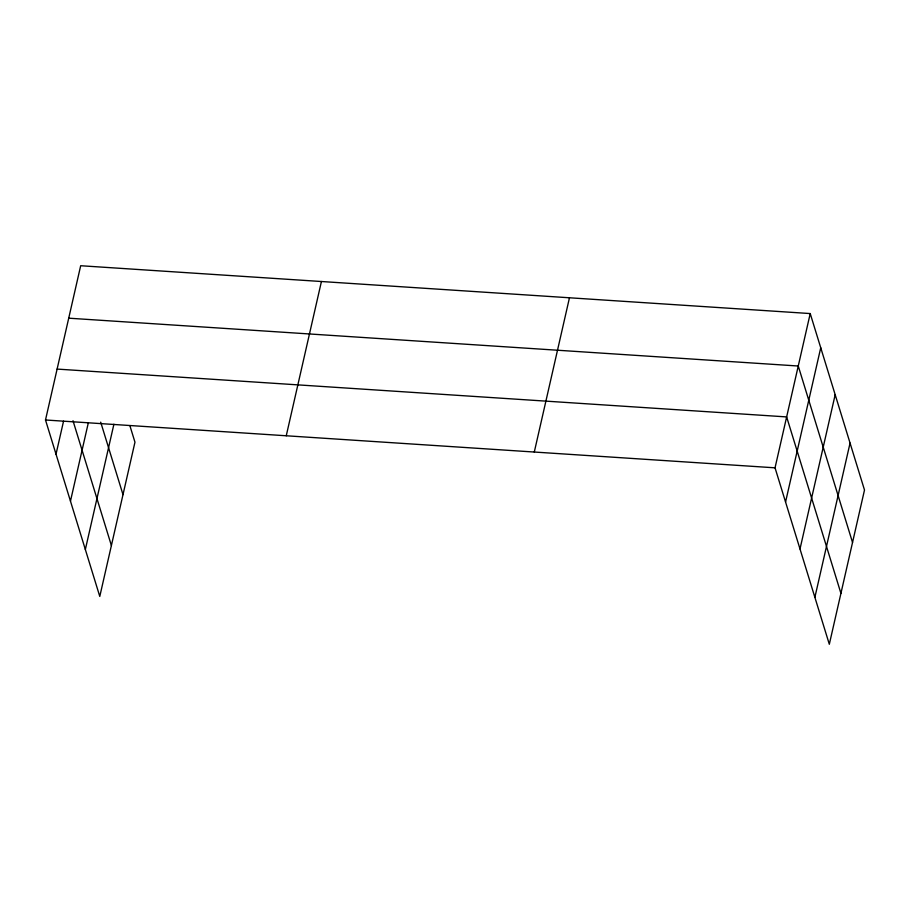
<?xml version="1.0" encoding="UTF-8"?>
<svg xmlns="http://www.w3.org/2000/svg" width="910" height="910" viewBox="0 0 910 910"><rect width="100%" height="100%" fill="white"/><g stroke="black" fill="none" stroke-linecap="round" stroke-linejoin="round"><path stroke-width="1.36" d="M130.016 426.085L134.964 442.18L99.781 596.437L45.5 419.988L80.683 265.731L810.218 313.563L864.5 490.012L829.317 644.269L775.036 467.82L810.218 313.563M56.022 454.192L63.552 421.171M70.468 501.137L88.35 422.706M85.347 549.503L113.909 424.219M286.252 435.776L321.423 281.508M534.295 452.031L569.467 297.775M785.558 502.024L820.74 347.757M800.004 548.969L835.175 394.701M814.882 597.324L850.054 443.068M68.716 318.182L798.252 366.013L852.534 542.462M57.114 369.085L786.649 416.916L840.931 593.365M45.5 419.988L775.036 467.82M100.703 422.16L122.998 494.63M72.993 420.716L111.395 545.534"/></g></svg>
